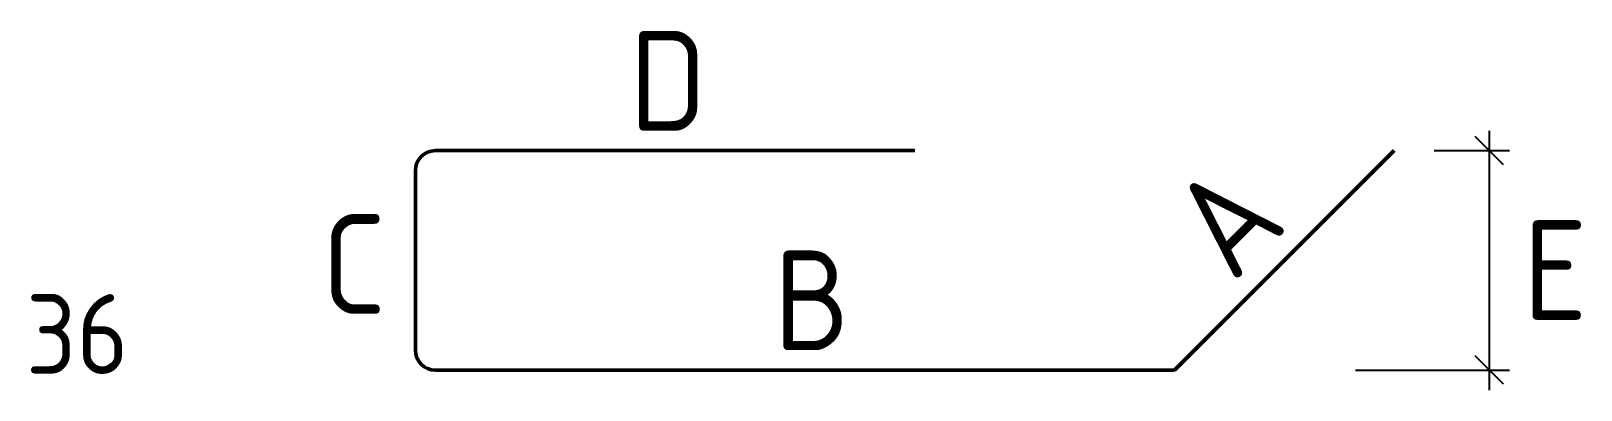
# Model space of a CAD drawing. Extents: x 234219 to 234607, y -44994 to -44904.
import ezdxf
from ezdxf.enums import TextEntityAlignment as Align

# ---------------------------------------------------------------- set-up
doc = ezdxf.new("R2010")
doc.units = 0
doc.layers.add('posedit.mtr.bar', color=7, linetype='Continuous', lineweight=50)
doc.layers.add('posedit.mtr.hidden', color=144, linetype='Continuous', plot=False)
doc.layers.add('posedit.mtr.lenght', color=183, linetype='Continuous')
doc.layers.add('posedit.mtr.text', color=3, linetype='Continuous')
doc.styles.add('posedit.ISOCPEUR', font='isocpeur.ttf', dxfattribs={"width": 0.9})

msp = doc.modelspace()

# ---------------------------------------------------------------- linework, layer by layer
at = {"layer": 'posedit.mtr.bar'}
for p, q in [((234319.97, -44934.34), (234439.97, -44934.34)), ((234504.97, -44989.34), (234559.97, -44934.34)), ((234314.97, -44939.34), (234314.97, -44984.34)), ((234319.97, -44989.34), (234504.97, -44989.34))]:
    msp.add_line(p, q, dxfattribs=at)
for centre, start, end in [((234319.97, -44939.34), 90, 180), ((234319.97, -44984.34), 180, 270)]:
    msp.add_arc(centre, 5, start, end, dxfattribs=at)
at = {"layer": 'posedit.mtr.lenght'}
for p, q in [((234587.34, -44937.88), (234580.26, -44930.81)), ((234583.8, -44994.34), (234583.8, -44929.34)), ((234569.97, -44934.34), (234588.8, -44934.34)), ((234587.34, -44992.88), (234580.26, -44985.81)), ((234550.29, -44989.34), (234588.8, -44989.34))]:
    msp.add_line(p, q, dxfattribs=at)

# ---------------------------------------------------------------- texts
at = {"layer": 'posedit.mtr.hidden', "color": 144, "style": 'posedit.ISOCPEUR', "width": 0.9}
msp.add_text('36', height=20, dxfattribs=at).set_placement((234217.48, -44990.3))
at = {"layer": 'posedit.mtr.text', "style": 'posedit.ISOCPEUR', "width": 0.9}
for tag, p in [('D', (234378.23, -44916.84)), ('B', (234414.21, -44971.84))]:
    msp.add_attdef(tag, text='', height=25, dxfattribs=at).set_placement(p, align=Align.MIDDLE_CENTER)
msp.add_attdef('A', text='', height=25, rotation=45, dxfattribs=at).set_placement((234525.06, -44944.53), align=Align.MIDDLE_RIGHT)
msp.add_attdef('C', text='', height=25, dxfattribs=at).set_placement((234307.67, -44962.77), align=Align.MIDDLE_RIGHT)
msp.add_attdef('E', text='', height=25, dxfattribs=at).set_placement((234592.19, -44964.34), align=Align.MIDDLE_LEFT)

doc.saveas('drawing.dxf')
